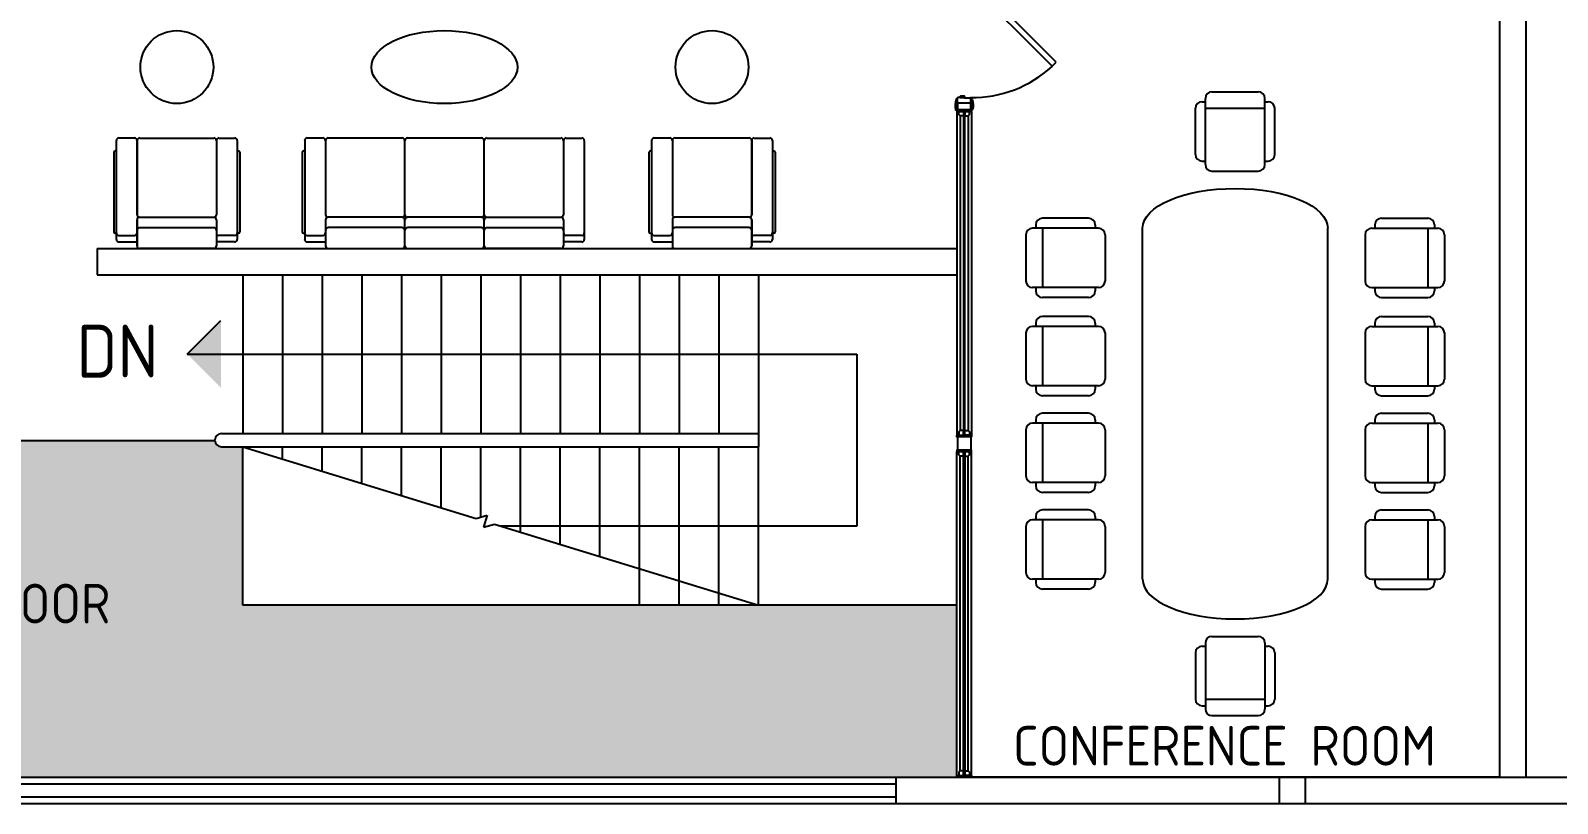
# Model space of a CAD drawing. Header units: inches. Extents: x 527079 to 698187, y -115864 to 63842.
# Drawn here: x 558542 to 570092, y -105017 to -99167 of the extents above; entities that cross this region are included whole.
import ezdxf

# ---------------------------------------------------------------- set-up
doc = ezdxf.new("R2010")
doc.units = ezdxf.units.IN
doc.header["$LTSCALE"] = 8
doc.header["$MEASUREMENT"] = 0
for name, color, linetype in [('doors_windows', 250, 'Continuous'), ('furn_eq', 34, 'Continuous'), ('hatch', 8, 'Continuous'), ('txt', 7, 'Continuous'), ('walls', 5, 'Continuous')]:
    doc.layers.add(name, color=color, linetype=linetype)
doc.styles.get("Standard").update_dxf_attribs({"font": 'isocp.shx'})

msp = doc.modelspace()

# ---------------------------------------------------------------- hatches: boundary and pattern name
at = {"layer": 'hatch'}
h = msp.add_hatch(color=254, dxfattribs=at)
h.paths.add_polyline_path([(563087, -103917), (558262, -103917), (558262, -104817), (563087, -104817)])
h.paths.add_polyline_path([(563087, -103517), (560149, -103517), (560149, -102317), (559987, -102317, -0.398665), (559937, -102269), (558262, -102269), (558262, -103917), (563087, -103917)])
h.paths.add_polyline_path([(565549, -103517), (563087, -103517), (563087, -103917), (565549, -103917)])
h.paths.add_polyline_path([(565549, -103917), (563087, -103917), (563087, -104817), (565087, -104817), (565549, -104817), (565549, -104805)])
h.paths.add_polyline_path([(558262, -103917), (557337, -103917), (557337, -104917), (557347, -104917), (557347, -104817), (557387, -104817), (558262, -104817)])
h.paths.add_polyline_path([(558262, -102269), (557797, -102269), (557797, -101017), (553187, -101017), (553187, -103917), (555437, -103917), (555437, -103857), (555477, -103857, -0.056644), (555708, -103917), (557066, -103917, -0.056644), (557297, -103857), (557337, -103857), (557337, -103917), (558262, -103917)])
h.paths.add_polyline_path([(555437, -103917), (553187, -103917), (553187, -104817), (555387, -104817), (555427, -104817), (555427, -104917), (555437, -104917)])
h.paths.add_polyline_path([(555708, -103917), (555477, -103917), (555477, -104917), (556387, -104917, -0.005715), (556387, -104892, 0.307275)])
h.paths.add_polyline_path([(557066, -103917), (555708, -103917, -0.307275), (556387, -104892, -0.307275)])
h.paths.add_polyline_path([(557297, -103917), (557066, -103917, 0.307275), (556387, -104892, -0.005715), (556387, -104917), (557297, -104917)])
h.paths.add_polyline_path([(555477, -103857), (555477, -103917), (555708, -103917, 0.056644)], flags=17)
h.paths.add_polyline_path([(557297, -103857, 0.056644), (557066, -103917), (557297, -103917)], flags=16)
h.paths.add_polyline_path([(554919, -103414), (554919, -102419), (555369, -102419), (555369, -103414)], flags=24)
h.paths.add_polyline_path([(554919, -101300), (554919, -100533), (555369, -100533), (555369, -101300)], flags=9)
h.paths.add_polyline_path([(555615, -101947), (557595, -101947), (557595, -102397), (555615, -102397)], flags=24)
at = {"layer": 'walls', "true_color": 0x000000}
msp.add_hatch(color=18, dxfattribs=at).paths.add_polyline_path([(559728, -101617), (559982, -101871), (559982, -101363)])

# ---------------------------------------------------------------- linework, layer by layer
at = {"layer": 'doors_windows', "color": 4, "ltscale": 10}
for p, q in [((565572, -99672, 0), (565572, -99677, 0)), ((565605, -99677, 0), (565572, -99677, 0)), ((565600, -99669, 0), (565605, -99669, 0)), ((565600, -99674, 0), (565600, -99669, 0)), ((565600, -99674, 0), (565605, -99674, 0)), ((565601, -99669, 0), (565604, -99669, 0)), ((565601, -99673, 0), (565601, -99669, 0)), ((565601, -99673, 0), (565604, -99673, 0)), ((565604, -99670, 0), (565604, -99669, 0)), ((565605, -99670, 0), (565604, -99670, 0)), ((565605, -99672, 0), (565604, -99672, 0)), ((565604, -99673, 0), (565604, -99672, 0)), ((565605, -99670, 0), (565605, -99669, 0)), ((565605, -99674, 0), (565605, -99672, 0)), ((565605, -99674, 0), (565605, -99672, 0)), ((565554, -99717, 0), (565554, -99767, 0)), ((565654, -99717, 0), (565654, -99767, 0))]:
    msp.add_line(p, q, dxfattribs=at)
at = {"layer": 'doors_windows', "color": 4}
for p, q in [((565549, -99779, 0), (565549, -102230)), ((565659, -99779, 0), (565659, -102230)), ((565574, -99814, 0), (565574, -102195, 0)), ((565634, -99814, 0), (565634, -102195, 0)), ((565549, -104805, 0), (565549, -102354)), ((565574, -104770, 0), (565574, -102389, 0)), ((565634, -104770, 0), (565634, -102389, 0)), ((565659, -104805, 0), (565659, -102354)), ((557347, -104817), (565087, -104817)), ((557347, -104817), (565087, -104817)), ((557367, -105017), (565087, -105017)), ((557387, -105017), (565087, -105017))]:
    msp.add_line(p, q, dxfattribs=at)
at = {"layer": 'doors_windows', "ltscale": 10}
for p, q in [((565554, -102242), (565554, -102342)), ((565654, -102242), (565654, -102342)), ((557387, -104867), (565087, -104867)), ((557387, -104967), (565087, -104967))]:
    msp.add_line(p, q, dxfattribs=at)
at = {"layer": 'doors_windows'}
for p, q in [((557387, -104867), (565087, -104867)), ((557387, -104967), (565087, -104967))]:
    msp.add_line(p, q, dxfattribs=at)
at = {"layer": 'doors_windows', "color": 4, "ltscale": 10, "elevation": 0}
for points in [[(566301, -99406), (565654, -98759), (565622, -98790), (566270, -99438)], [(565554, -99752), (565554, -99702), (565546, -99702), (565546, -99752)], [(565654, -99752), (565654, -99702), (565662, -99702), (565662, -99752)]]:
    msp.add_lwpolyline(points, close=True, dxfattribs=at)
for points in [[(565605, -99677), (565654, -99677), (565654, -99717), (565554, -99717), (565554, -99678, -0.414214), (565561, -99672), (565572, -99672), (565572, -99672, -0.414214), (565579, -99665), (565579, -99665), (565579, -99662), (565605, -99662)], [(565546, -99702), (565554, -99702), (565554, -99687), (565544, -99687, 0.149634), (565540, -99767), (565554, -99767), (565554, -99752), (565546, -99752)], [(565662, -99702), (565654, -99702), (565654, -99687), (565664, -99687, -0.149634), (565668, -99767), (565654, -99767), (565654, -99752), (565662, -99752)]]:
    msp.add_lwpolyline(points, format="xyb", close=True, dxfattribs=at)
at = {"layer": 'doors_windows', "ltscale": 10, "elevation": 0}
for points in [[(565659, -99779), (565659, -99767), (565549, -99767), (565549, -99779)], [(565609, -102228), (565609, -99781), (565608, -99780), (565600, -99780), (565599, -99781), (565599, -102228), (565600, -102229), (565608, -102229)], [(565609, -102356), (565609, -104803), (565608, -104804), (565600, -104804), (565599, -104803), (565599, -102356), (565600, -102355), (565608, -102355)], [(565659, -104805), (565659, -104817), (565549, -104817), (565549, -104805)]]:
    msp.add_lwpolyline(points, close=True, dxfattribs=at)
for points in [[(565569, -99784), (565569, -99779), (565599, -99779), (565599, -99814), (565574, -99814), (565564, -99804), (565564, -99784), (565569, -99784)], [(565639, -99784), (565639, -99779), (565609, -99779), (565609, -99814), (565634, -99814), (565644, -99804), (565644, -99784), (565639, -99784)], [(565569, -102225), (565569, -102230), (565599, -102230), (565599, -102195), (565574, -102195), (565564, -102205), (565564, -102225), (565569, -102225)], [(565639, -102225), (565639, -102230), (565609, -102230), (565609, -102195), (565634, -102195), (565644, -102205), (565644, -102225), (565639, -102225)], [(565569, -102359), (565569, -102354), (565599, -102354), (565599, -102389), (565574, -102389), (565564, -102379), (565564, -102359), (565569, -102359)], [(565639, -102359), (565639, -102354), (565609, -102354), (565609, -102389), (565634, -102389), (565644, -102379), (565644, -102359), (565639, -102359)], [(565569, -104800), (565569, -104805), (565599, -104805), (565599, -104770), (565574, -104770), (565564, -104780), (565564, -104800), (565569, -104800)], [(565639, -104800), (565639, -104805), (565609, -104805), (565609, -104770), (565634, -104770), (565644, -104780), (565644, -104800), (565639, -104800)]]:
    msp.add_lwpolyline(points, dxfattribs=at)
at = {"layer": 'doors_windows'}
msp.add_lwpolyline([(565654, -99767), (565655, -99752)], dxfattribs=at)
at = {"layer": 'doors_windows', "ltscale": 10}
for points in [[(565659, -102230), (565659, -102242), (565549, -102242), (565549, -102230)], [(565659, -102354), (565659, -102342), (565549, -102342), (565549, -102354)]]:
    msp.add_lwpolyline(points, close=True, dxfattribs=at)
at = {"layer": 'doors_windows', "color": 4, "ltscale": 10}
for centre, radius, start, end in [((565665, -98785, 0), 890, 269.2497, 312.7588), ((565602, -99671, 0), 1.75, 30.5018, 329.4982), ((565604, -99670, 0), 0.75, 207.7587, 335.1744), ((565604, -99672, 0), 0.75, 24.8256, 152.2413), ((565607, -99671, 0), 2, 207.6086, 152.3914)]:
    msp.add_arc(centre, radius, start, end, dxfattribs=at)
at = {"layer": 'furn_eq'}
for p, q in [((567479, -99631, 0), (567829, -99631, 0)), ((567354, -100106, 0), (567354, -99756, 0)), ((567404, -99706, 0), (567429, -99706, 0)), ((567429, -100181, 0), (567429, -99681, 0)), ((567429, -99756, 0), (567879, -99756, 0)), ((567879, -100181, 0), (567879, -99681, 0)), ((567879, -99706, 0), (567904, -99706, 0)), ((567954, -100106, 0), (567954, -99756, 0)), ((559191, -100000, 0), (559191, -100079, 0)), ((559329, -99981, 0), (559211, -99981, 0)), ((559349, -100561, 0), (559349, -100000, 0)), ((559349, -100000, 0), (559349, -100561, 0)), ((559368, -99981, 0), (559929, -99981, 0)), ((559949, -100000, 0), (559949, -100561, 0)), ((559968, -99981, 0), (560086, -99981, 0)), ((560106, -100000, 0), (560106, -100748, 0)), ((560616, -100000, 0), (560616, -100079, 0)), ((560753, -99981, 0), (560635, -99981, 0)), ((560773, -100000, 0), (560773, -100561, 0)), ((561353, -99981, 0), (560793, -99981, 0)), ((561373, -100561, 0), (561373, -100000, 0)), ((561373, -100561, 0), (561373, -100000, 0)), ((561953, -99981, 0), (561393, -99981, 0)), ((561973, -100561, 0), (561973, -100000, 0)), ((561993, -99981, 0), (562553, -99981, 0)), ((562573, -100000, 0), (562573, -100561, 0)), ((562593, -99981, 0), (562711, -99981, 0)), ((562730, -100000, 0), (562730, -100748, 0)), ((563240, -100000, 0), (563240, -100748, 0)), ((563378, -99981, 0), (563260, -99981, 0)), ((563397, -100000, 0), (563397, -100561, 0)), ((563978, -99981, 0), (563417, -99981, 0)), ((563997, -100561, 0), (563997, -100000, 0)), ((563997, -100000, 0), (563997, -100561, 0)), ((564017, -99981, 0), (564135, -99981, 0)), ((564155, -100000, 0), (564155, -100079, 0)), ((559172, -100089, 0), (559172, -100691, 0)), ((559191, -100079, 0), (559181, -100079, 0)), ((559191, -100079, 0), (559191, -100748, 0)), ((560106, -100079, 0), (560116, -100079, 0)), ((560126, -100089, 0), (560126, -100691, 0)), ((560596, -100089, 0), (560596, -100691, 0)), ((560616, -100079, 0), (560606, -100079, 0)), ((560616, -100079, 0), (560616, -100748, 0)), ((563220, -100089, 0), (563220, -100691, 0)), ((563240, -100079, 0), (563230, -100079, 0)), ((564155, -100079, 0), (564155, -100748, 0)), ((564155, -100079, 0), (564164, -100079, 0)), ((564174, -100089, 0), (564174, -100691, 0)), ((567404, -100156, 0), (567429, -100156, 0)), ((567479, -100231, 0), (567829, -100231, 0)), ((567879, -100156, 0), (567904, -100156, 0)), ((559349, -100797, 0), (559349, -100600, 0)), ((559349, -100600, 0), (559349, -100797, 0)), ((559368, -100581, 0), (559929, -100581, 0)), ((559949, -100600, 0), (559949, -100797, 0)), ((560773, -100600, 0), (560773, -100797, 0)), ((561353, -100581, 0), (560793, -100581, 0)), ((561373, -100797, 0), (561373, -100600, 0)), ((561373, -100797, 0), (561373, -100600, 0)), ((561953, -100581, 0), (561393, -100581, 0)), ((561973, -100797, 0), (561973, -100600, 0)), ((561993, -100581, 0), (562553, -100581, 0)), ((562573, -100600, 0), (562573, -100797, 0)), ((563397, -100600, 0), (563397, -100797, 0)), ((563978, -100581, 0), (563417, -100581, 0)), ((563997, -100797, 0), (563997, -100600, 0)), ((563997, -100600, 0), (563997, -100797, 0)), ((566546, -100588, 0), (566196, -100588, 0)), ((568762, -100588, 0), (569112, -100588, 0)), ((559181, -100701, 0), (559191, -100701, 0)), ((559368, -100659, 0), (559929, -100659, 0)), ((560116, -100701, 0), (560106, -100701, 0)), ((560606, -100701, 0), (560616, -100701, 0)), ((561353, -100659, 0), (560793, -100659, 0)), ((561953, -100659, 0), (561393, -100659, 0)), ((561993, -100659, 0), (562553, -100659, 0)), ((563230, -100701, 0), (563240, -100701, 0)), ((563978, -100659, 0), (563417, -100659, 0)), ((564164, -100701, 0), (564155, -100701, 0)), ((566071, -100713, 0), (566071, -101063, 0)), ((566621, -100663, 0), (566121, -100663, 0)), ((566146, -100638, 0), (566146, -100663, 0)), ((566196, -100663, 0), (566196, -101113, 0)), ((566596, -100638, 0), (566596, -100663, 0)), ((566671, -100713, 0), (566671, -101063, 0)), ((568637, -100713, 0), (568637, -101063, 0)), ((568687, -100663, 0), (569187, -100663, 0)), ((568712, -100638, 0), (568712, -100663, 0)), ((569112, -100663, 0), (569112, -101113, 0)), ((569162, -100638, 0), (569162, -100663, 0)), ((569237, -100713, 0), (569237, -101063, 0)), ((559211, -100718, 0), (559329, -100718, 0)), ((559211, -100767, 0), (559349, -100767, 0)), ((559929, -100817, 0), (559368, -100817, 0)), ((560086, -100767, 0), (559949, -100767, 0)), ((560086, -100718, 0), (559968, -100718, 0)), ((560635, -100718, 0), (560753, -100718, 0)), ((560635, -100767, 0), (560773, -100767, 0)), ((560793, -100817, 0), (561353, -100817, 0)), ((561393, -100817, 0), (561953, -100817, 0)), ((562553, -100817, 0), (561993, -100817, 0)), ((562711, -100767, 0), (562573, -100767, 0)), ((562711, -100718, 0), (562593, -100718, 0)), ((563260, -100718, 0), (563378, -100718, 0)), ((563260, -100767, 0), (563397, -100767, 0)), ((563417, -100817, 0), (563978, -100817, 0)), ((564135, -100767, 0), (563997, -100767, 0)), ((564135, -100718, 0), (564017, -100718, 0)), ((566621, -101113, 0), (566121, -101113, 0)), ((566146, -101113, 0), (566146, -101138, 0)), ((566596, -101113, 0), (566596, -101138, 0)), ((568687, -101113, 0), (569187, -101113, 0)), ((568712, -101113, 0), (568712, -101138, 0)), ((569162, -101113, 0), (569162, -101138, 0)), ((566546, -101188, 0), (566196, -101188, 0)), ((568762, -101188, 0), (569112, -101188, 0)), ((566621, -101406, 0), (566121, -101406, 0)), ((566146, -101381, 0), (566146, -101406, 0)), ((566546, -101331, 0), (566196, -101331, 0)), ((566196, -101406, 0), (566196, -101856, 0)), ((566596, -101381, 0), (566596, -101406, 0)), ((568687, -101406, 0), (569187, -101406, 0)), ((568712, -101381, 0), (568712, -101406, 0)), ((568762, -101331, 0), (569112, -101331, 0)), ((569112, -101406, 0), (569112, -101856, 0)), ((569162, -101381, 0), (569162, -101406, 0)), ((566071, -101456, 0), (566071, -101806, 0)), ((566671, -101456, 0), (566671, -101806, 0)), ((568637, -101456, 0), (568637, -101806, 0)), ((569237, -101456, 0), (569237, -101806, 0)), ((566621, -101856, 0), (566121, -101856, 0)), ((566146, -101856, 0), (566146, -101881, 0)), ((566596, -101856, 0), (566596, -101881, 0)), ((568687, -101856, 0), (569187, -101856, 0)), ((568712, -101856, 0), (568712, -101881, 0)), ((569162, -101856, 0), (569162, -101881, 0)), ((566546, -101931, 0), (566196, -101931, 0)), ((566546, -101931, 0), (566196, -101931, 0)), ((566546, -101931, 0), (566196, -101931, 0)), ((568762, -101931, 0), (569112, -101931, 0)), ((568762, -101931, 0), (569112, -101931, 0)), ((568762, -101931, 0), (569112, -101931, 0)), ((566546, -102063, 0), (566196, -102063, 0)), ((568762, -102063, 0), (569112, -102063, 0)), ((566071, -102188, 0), (566071, -102538, 0)), ((566621, -102138, 0), (566121, -102138, 0)), ((566146, -102113, 0), (566146, -102138, 0)), ((566196, -102138, 0), (566196, -102588, 0)), ((566596, -102113, 0), (566596, -102138, 0)), ((566671, -102188, 0), (566671, -102538, 0)), ((568637, -102188, 0), (568637, -102538, 0)), ((568687, -102138, 0), (569187, -102138, 0)), ((568712, -102113, 0), (568712, -102138, 0)), ((569112, -102138, 0), (569112, -102588, 0)), ((569162, -102113, 0), (569162, -102138, 0)), ((569237, -102188, 0), (569237, -102538, 0)), ((566621, -102588, 0), (566121, -102588, 0)), ((566146, -102588, 0), (566146, -102613, 0)), ((566546, -102663, 0), (566196, -102663, 0)), ((566546, -102663, 0), (566196, -102663, 0)), ((566546, -102663, 0), (566196, -102663, 0)), ((566596, -102588, 0), (566596, -102613, 0)), ((568687, -102588, 0), (569187, -102588, 0)), ((568712, -102588, 0), (568712, -102613, 0)), ((568762, -102663, 0), (569112, -102663, 0)), ((568762, -102663, 0), (569112, -102663, 0)), ((568762, -102663, 0), (569112, -102663, 0)), ((569162, -102588, 0), (569162, -102613, 0)), ((566546, -102795, 0), (566196, -102795, 0)), ((568762, -102795, 0), (569112, -102795, 0)), ((566621, -102870, 0), (566121, -102870, 0)), ((566146, -102845, 0), (566146, -102870, 0)), ((566196, -102870, 0), (566196, -103320, 0)), ((566596, -102845, 0), (566596, -102870, 0)), ((568687, -102870, 0), (569187, -102870, 0)), ((568712, -102845, 0), (568712, -102870, 0)), ((569112, -102870, 0), (569112, -103320, 0)), ((569162, -102845, 0), (569162, -102870, 0)), ((566071, -102920, 0), (566071, -103270, 0)), ((566671, -102920, 0), (566671, -103270, 0)), ((568637, -102920, 0), (568637, -103270, 0)), ((569237, -102920, 0), (569237, -103270, 0)), ((566621, -103320, 0), (566121, -103320, 0)), ((566146, -103320, 0), (566146, -103345, 0)), ((566596, -103320, 0), (566596, -103345, 0)), ((568687, -103320, 0), (569187, -103320, 0)), ((568712, -103320, 0), (568712, -103345, 0)), ((569162, -103320, 0), (569162, -103345, 0)), ((566546, -103395, 0), (566196, -103395, 0)), ((566546, -103395, 0), (566196, -103395, 0)), ((566546, -103395, 0), (566196, -103395, 0)), ((568762, -103395, 0), (569112, -103395, 0)), ((568762, -103395, 0), (569112, -103395, 0)), ((568762, -103395, 0), (569112, -103395, 0)), ((567404, -103827, 0), (567429, -103827, 0)), ((567429, -103802, 0), (567429, -104302, 0)), ((567479, -103752, 0), (567829, -103752, 0)), ((567879, -103802, 0), (567879, -104302, 0)), ((567879, -103827, 0), (567904, -103827, 0)), ((567354, -103877, 0), (567354, -104227, 0)), ((567954, -103877, 0), (567954, -104227, 0)), ((567404, -104277, 0), (567429, -104277, 0)), ((567429, -104227, 0), (567879, -104227, 0)), ((567879, -104277, 0), (567904, -104277, 0)), ((567479, -104352, 0), (567829, -104352, 0))]:
    msp.add_line(p, q, dxfattribs=at)
at = {"layer": 'furn_eq', "elevation": 0}
for points in [[(566954, -103320), (566954, -100663)], [(568354, -103320), (568354, -100663)]]:
    msp.add_lwpolyline(points, dxfattribs=at)
at = {"layer": 'furn_eq'}
for centre in [(559649, -99444, 0), (563697, -99444, 0)]:
    msp.add_circle(centre, 276, dxfattribs=at)
for centre, radius, start, end in [((567479, -99681, 0), 50, 90, 180), ((567829, -99681, 0), 50, 0, 90), ((567404, -99756, 0), 50, 90, 180), ((567904, -99756, 0), 50, 0, 90), ((559211, -100000, 0), 19.7, 90, 180), ((559329, -100000, 0), 19.7, 0, 90), ((559368, -100000, 0), 19.7, 90, 180), ((559929, -100000, 0), 19.7, 0, 90), ((559968, -100000, 0), 19.7, 90, 180), ((560086, -100000, 0), 19.7, 0, 90), ((560635, -100000, 0), 19.7, 90, 180), ((560753, -100000, 0), 19.7, 0, 90), ((560793, -100000, 0), 19.7, 90, 180), ((561353, -100000, 0), 19.7, 0, 90), ((561393, -100000, 0), 19.7, 90, 180), ((561953, -100000, 0), 19.7, 0, 90), ((561993, -100000, 0), 19.7, 90, 180), ((562553, -100000, 0), 19.7, 0, 90), ((562593, -100000, 0), 19.7, 90, 180), ((562711, -100000, 0), 19.7, 0, 90), ((563260, -100000, 0), 19.7, 90, 180), ((563378, -100000, 0), 19.7, 0, 90), ((563417, -100000, 0), 19.7, 90, 180), ((563978, -100000, 0), 19.7, 0, 90), ((564017, -100000, 0), 19.7, 90, 180), ((564135, -100000, 0), 19.7, 0, 90), ((559181, -100089, 0), 9.84, 90, 180), ((560116, -100089, 0), 9.84, 0, 90), ((560606, -100089, 0), 9.84, 90, 180), ((563230, -100089, 0), 9.84, 90, 180), ((564164, -100089, 0), 9.84, 0, 90), ((567404, -100106, 0), 50, 180, 270), ((567904, -100106, 0), 50, 270, 0), ((567479, -100181, 0), 50, 180, 270), ((567829, -100181, 0), 50, 270, 0), ((559368, -100561, 0), 19.7, 180, 270), ((559368, -100600, 0), 19.7, 90, 180), ((559929, -100561, 0), 19.7, 270, 0), ((559929, -100600, 0), 19.7, 0, 90), ((560793, -100561, 0), 19.7, 180, 270), ((560793, -100600, 0), 19.7, 90, 180), ((561353, -100561, 0), 19.7, 270, 0), ((561353, -100600, 0), 19.7, 0, 90), ((561393, -100561, 0), 19.7, 180, 270), ((561393, -100600, 0), 19.7, 90, 180), ((561953, -100561, 0), 19.7, 270, 0), ((561953, -100600, 0), 19.7, 0, 90), ((561993, -100561, 0), 19.7, 180, 270), ((561993, -100600, 0), 19.7, 90, 180), ((562553, -100561, 0), 19.7, 270, 0), ((562553, -100600, 0), 19.7, 0, 90), ((563417, -100561, 0), 19.7, 180, 270), ((563417, -100600, 0), 19.7, 90, 180), ((563978, -100561, 0), 19.7, 270, 0), ((563978, -100600, 0), 19.7, 0, 90), ((566196, -100638, 0), 50, 90, 180), ((566546, -100638, 0), 50, 0, 90), ((568762, -100638, 0), 50, 90, 180), ((569112, -100638, 0), 50, 0, 90), ((559181, -100691, 0), 9.84, 180, 270), ((559211, -100699, 0), 19.7, 180, 270), ((559329, -100699, 0), 19.7, 270, 0), ((559368, -100679, 0), 19.7, 90, 180), ((559929, -100679, 0), 19.7, 0, 90), ((559968, -100699, 0), 19.7, 180, 270), ((560086, -100699, 0), 19.7, 270, 0), ((560116, -100691, 0), 9.84, 270, 0), ((560606, -100691, 0), 9.84, 180, 270), ((560635, -100699, 0), 19.7, 180, 270), ((560753, -100699, 0), 19.7, 270, 0), ((560793, -100679, 0), 19.7, 90, 180), ((561353, -100679, 0), 19.7, 0, 90), ((561393, -100679, 0), 19.7, 90, 180), ((561953, -100679, 0), 19.7, 0, 90), ((561993, -100679, 0), 19.7, 90, 180), ((562553, -100679, 0), 19.7, 0, 90), ((562593, -100699, 0), 19.7, 180, 270), ((562711, -100699, 0), 19.7, 270, 0), ((563230, -100691, 0), 9.84, 180, 270), ((563260, -100699, 0), 19.7, 180, 270), ((563378, -100699, 0), 19.7, 270, 0), ((563417, -100679, 0), 19.7, 90, 180), ((563978, -100679, 0), 19.7, 0, 90), ((564017, -100699, 0), 19.7, 180, 270), ((564135, -100699, 0), 19.7, 270, 0), ((564164, -100691, 0), 9.84, 270, 0), ((566121, -100713, 0), 50, 90, 180), ((566621, -100713, 0), 50, 0, 90), ((568687, -100713, 0), 50, 90, 180), ((569187, -100713, 0), 50, 0, 90), ((559211, -100748, 0), 19.7, 180, 270), ((559368, -100797, 0), 19.7, 180, 270), ((559929, -100797, 0), 19.7, 270, 0), ((560086, -100748, 0), 19.7, 270, 0), ((560635, -100748, 0), 19.7, 180, 270), ((560793, -100797, 0), 19.7, 180, 270), ((561353, -100797, 0), 19.7, 270, 0), ((561393, -100797, 0), 19.7, 180, 270), ((561953, -100797, 0), 19.7, 270, 0), ((561993, -100797, 0), 19.7, 180, 270), ((562553, -100797, 0), 19.7, 270, 0), ((562711, -100748, 0), 19.7, 270, 0), ((563260, -100748, 0), 19.7, 180, 270), ((563417, -100797, 0), 19.7, 180, 270), ((563978, -100797, 0), 19.7, 270, 0), ((564135, -100748, 0), 19.7, 270, 0), ((566121, -101063, 0), 50, 180, 270), ((566621, -101063, 0), 50, 270, 0), ((568687, -101063, 0), 50, 180, 270), ((569187, -101063, 0), 50, 270, 0), ((566196, -101138, 0), 50, 180, 270), ((566546, -101138, 0), 50, 270, 0), ((568762, -101138, 0), 50, 180, 270), ((569112, -101138, 0), 50, 270, 0), ((566121, -101456, 0), 50, 90, 180), ((566196, -101381, 0), 50, 90, 180), ((566546, -101381, 0), 50, 0, 90), ((566621, -101456, 0), 50, 0, 90), ((568687, -101456, 0), 50, 90, 180), ((568762, -101381, 0), 50, 90, 180), ((569112, -101381, 0), 50, 0, 90), ((569187, -101456, 0), 50, 0, 90), ((566121, -101806, 0), 50, 180, 270), ((566621, -101806, 0), 50, 270, 0), ((568687, -101806, 0), 50, 180, 270), ((569187, -101806, 0), 50, 270, 0), ((566196, -101881, 0), 50, 180, 270), ((566546, -101881, 0), 50, 270, 0), ((568762, -101881, 0), 50, 180, 270), ((569112, -101881, 0), 50, 270, 0), ((566196, -102113, 0), 50, 90, 180), ((566546, -102113, 0), 50, 0, 90), ((568762, -102113, 0), 50, 90, 180), ((569112, -102113, 0), 50, 0, 90), ((566121, -102188, 0), 50, 90, 180), ((566621, -102188, 0), 50, 0, 90), ((568687, -102188, 0), 50, 90, 180), ((569187, -102188, 0), 50, 0, 90), ((566121, -102538, 0), 50, 180, 270), ((566621, -102538, 0), 50, 270, 0), ((568687, -102538, 0), 50, 180, 270), ((569187, -102538, 0), 50, 270, 0), ((566196, -102613, 0), 50, 180, 270), ((566546, -102613, 0), 50, 270, 0), ((568762, -102613, 0), 50, 180, 270), ((569112, -102613, 0), 50, 270, 0), ((566196, -102845, 0), 50, 90, 180), ((566546, -102845, 0), 50, 0, 90), ((568762, -102845, 0), 50, 90, 180), ((569112, -102845, 0), 50, 0, 90), ((566121, -102920, 0), 50, 90, 180), ((566621, -102920, 0), 50, 0, 90), ((568687, -102920, 0), 50, 90, 180), ((569187, -102920, 0), 50, 0, 90), ((566121, -103270, 0), 50, 180, 270), ((566196, -103345, 0), 50, 180, 270), ((566546, -103345, 0), 50, 270, 0), ((566621, -103270, 0), 50, 270, 0), ((568687, -103270, 0), 50, 180, 270), ((568762, -103345, 0), 50, 180, 270), ((569112, -103345, 0), 50, 270, 0), ((569187, -103270, 0), 50, 270, 0), ((567404, -103877, 0), 50, 90, 180), ((567479, -103802, 0), 50, 90, 180), ((567829, -103802, 0), 50, 0, 90), ((567904, -103877, 0), 50, 0, 90), ((567404, -104227, 0), 50, 180, 270), ((567904, -104227, 0), 50, 270, 0), ((567479, -104302, 0), 50, 180, 270), ((567829, -104302, 0), 50, 270, 0)]:
    msp.add_arc(centre, radius, start, end, dxfattribs=at)
msp.add_ellipse((561673, -99444, 0), major_axis=(-552, 0), ratio=0.5, dxfattribs=at)
at = {"layer": 'furn_eq', "extrusion": (0, 0, -1)}
msp.add_ellipse((567654, -100663, 0), major_axis=(700, 0), ratio=0.428571, start_param=3.141593, end_param=6.283185, dxfattribs=at)
at = {"layer": 'furn_eq'}
msp.add_ellipse((567654, -103320, 0), major_axis=(700, 0), ratio=0.428571, start_param=3.141593, end_param=6.283185, dxfattribs=at)
at = {"layer": 'walls', "ltscale": 10}
for p, q in [((569854, -81717), (569854, -100017)), ((569654, -81817), (569654, -100017)), ((569654, -100017), (569654, -104817)), ((569854, -100017), (569854, -104817)), ((559047, -100817), (565554, -100817)), ((559047, -101017), (565554, -101017)), ((565087, -104817), (565087, -105017)), ((565087, -104817), (582987, -104817)), ((566028, -104817), (565554, -104817)), ((569654, -104817), (565654, -104817)), ((565087, -105017), (584537, -105017))]:
    msp.add_line(p, q, dxfattribs=at)
at = {"layer": 'walls'}
for p, q in [((559047, -100817, 0), (559047, -101017)), ((565087, -104817), (565087, -105017)), ((565087, -104817), (582987, -104817)), ((565087, -105017), (584548, -105017))]:
    msp.add_line(p, q, dxfattribs=at)
at = {"layer": 'walls', "color": 18, "true_color": 0x000000}
for p, q in [((560149, -101017, 0), (560149, -102217, 0)), ((560149, -101017, 0), (560149, -102217, 0)), ((560449, -101017, 0), (560449, -102217, 0)), ((560749, -101017, 0), (560749, -102217, 0)), ((561049, -101017, 0), (561049, -102217, 0)), ((561349, -101017, 0), (561349, -102217, 0)), ((561649, -101017, 0), (561649, -102217, 0)), ((561949, -101017, 0), (561949, -102217, 0)), ((562249, -101017, 0), (562249, -102217, 0)), ((562549, -101017, 0), (562549, -102217, 0)), ((562849, -101017, 0), (562849, -102217, 0)), ((563149, -101017, 0), (563149, -102217, 0)), ((563449, -101017, 0), (563449, -102217, 0)), ((563749, -101017, 0), (563749, -102217, 0)), ((564049, -101017, 0), (564049, -102217, 0)), ((559728, -101617, 0), (559982, -101363, 0)), ((559728, -101617, 0), (564793, -101617, 0)), ((564793, -101617, 0), (564793, -102917, 0)), ((564049, -102217, 0), (564049, -102317, 0)), ((560149, -102317, 0), (561912, -102859, 0)), ((560149, -103517, 0), (560149, -102317, 0)), ((560449, -102409, 0), (560449, -102317, 0)), ((560749, -102501, 0), (560749, -102317, 0)), ((561049, -102594, 0), (561049, -102317, 0)), ((561349, -102686, 0), (561349, -102317, 0)), ((561649, -102778, 0), (561649, -102317, 0)), ((561949, -102849, 0), (561949, -102317, 0)), ((562249, -102963, 0), (562249, -102317, 0)), ((562549, -103055, 0), (562549, -102317, 0)), ((562849, -103147, 0), (562849, -102317, 0)), ((563149, -103517, 0), (563149, -102317, 0)), ((563449, -103517, 0), (563449, -102317, 0)), ((563749, -103517, 0), (563749, -102317, 0)), ((564049, -103517, 0), (564049, -102317, 0)), ((561912, -102859, 0), (561995, -102836, 0)), ((561995, -102836, 0), (561968, -102925, 0)), ((561968, -102925, 0), (562051, -102902, 0)), ((562051, -102902, 0), (564049, -103517, 0)), ((564793, -102917, 0), (562099, -102917, 0)), ((565549, -103517, 0), (560149, -103517, 0))]:
    msp.add_line(p, q, dxfattribs=at)
at = {"layer": 'walls', "color": 18, "ltscale": 10, "true_color": 0x000000}
for p, q in [((559987, -102217, 0), (564049, -102217, 0)), ((557797, -102269, 0), (559937, -102269, 0)), ((559987, -102317, 0), (563625, -102317, 0)), ((559987, -102317, 0), (564049, -102317, 0))]:
    msp.add_line(p, q, dxfattribs=at)
at = {"layer": 'walls'}
msp.add_lwpolyline([(567987, -105017), (568187, -105017), (568187, -104817), (567987, -104817)], close=True, dxfattribs=at)
at = {"layer": 'walls', "color": 18, "ltscale": 10, "true_color": 0x000000}
msp.add_arc((559987, -102267, 0), 50, 90, 270, dxfattribs=at)
msp.add_arc((559987, -102267, 0), 50, 90, 270, dxfattribs=at)

# ---------------------------------------------------------------- texts
at = {"layer": 'txt', "color": 176, "char_height": 300, "attachment_point": 5}
for s, insert in [('GROUND FLOOR', (557834, -103504)), ('CONFERENCE ROOM', (567573, -104580))]:
    msp.add_mtext(s, dxfattribs=dict(at, insert=insert))
at = {"layer": 'walls', "color": 18, "true_color": 0x000000, "insert": (559200, -101594, 0), "char_height": 400, "attachment_point": 5}
msp.add_mtext('DN', dxfattribs=at)

doc.saveas('drawing.dxf')
